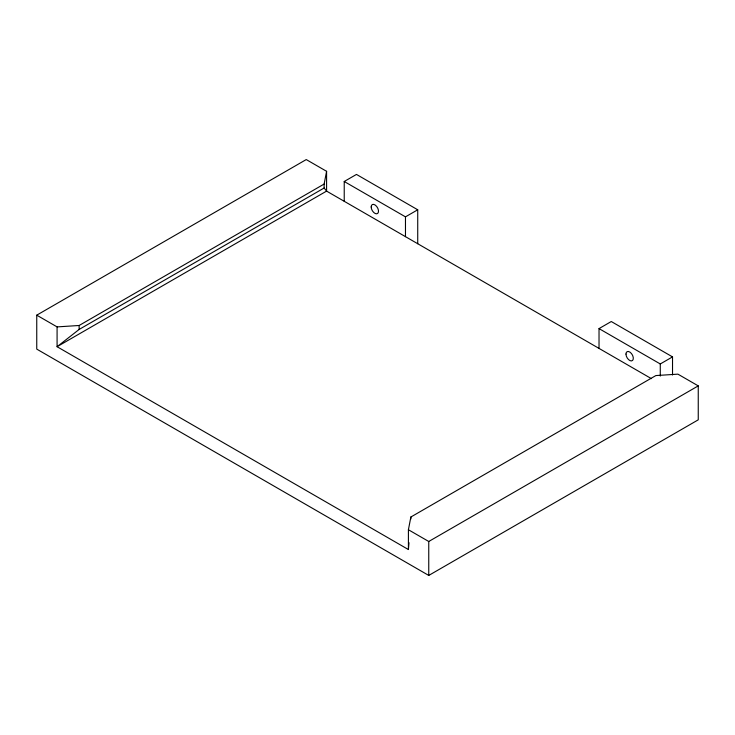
<?xml version="1.0" encoding="UTF-8"?>
<svg xmlns="http://www.w3.org/2000/svg" width="735" height="735" viewBox="0 0 735 735"><rect width="100%" height="100%" fill="white"/><g stroke="black" fill="none" stroke-linecap="round" stroke-linejoin="round"><path stroke-width="1.1" d="M408.412 549.541L408.412 529.742L410.865 517.008L655.868 375.567L677.918 374.152L698.25 385.884L698.25 419.832L428.753 575.432L36.75 349.116L36.75 315.168L57.082 326.9L57.082 346.709L408.412 549.541L409 542.687M651.385 378.635L326.588 191.109L324.135 188.004L324.135 184.044L326.588 171.31L306.247 159.569L36.75 315.168M324.135 188.004L79.132 329.445L57.082 346.709L326.588 191.109L326.588 171.31M57.082 326.9L79.132 325.486L324.135 184.044M344.228 201.298L344.228 181.49L356.475 174.425L417.728 209.787L417.728 243.735M344.228 181.49L405.472 216.853L417.728 209.787M599.025 348.408L599.025 328.6L611.272 321.526L672.525 356.888L672.525 374.997M599.025 328.6L660.278 363.963L672.525 356.888M408.412 529.742L428.753 541.484L698.25 385.884M660.278 363.963L660.278 376.063M428.753 541.484L428.753 575.432M410.865 517.008L410.865 518.993M405.472 216.853L405.472 236.661M79.132 325.486L79.132 329.445M625.972 354.059A5.2 3.004 60 0 0 631.484 360.922A5.2 3.004 60 0 0 631.484 353.572A5.2 3.004 60 0 0 625.972 354.059M371.175 206.958A5.2 3.004 60 0 0 376.688 213.811A5.2 3.004 60 0 0 376.688 206.462A5.2 3.004 60 0 0 371.175 206.958"/></g></svg>
